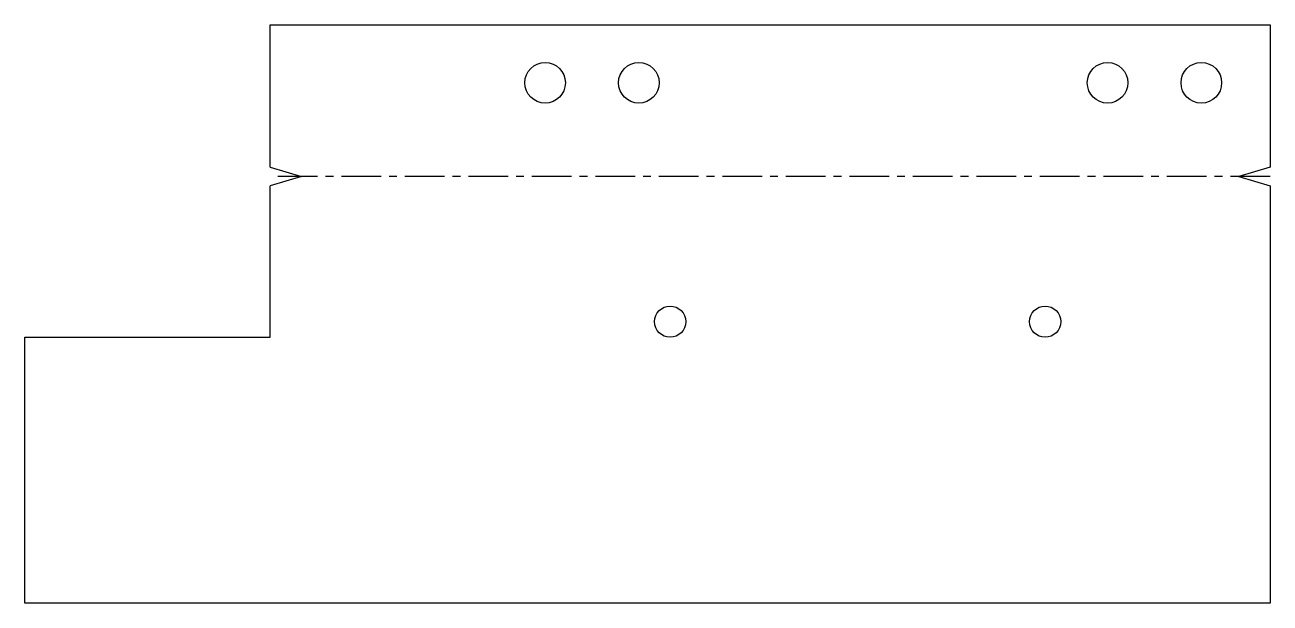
# Model space of a CAD drawing. Extents: x 536 to 935, y -8 to 177.
import ezdxf

# ---------------------------------------------------------------- set-up
doc = ezdxf.new("R2010")
doc.units = 0
doc.linetypes.add('CENTERX2', pattern=[20.32, 12.7, -2.54, 2.54, -2.54])
doc.layers.get('0').update_dxf_attribs({"linetype": 'CONTINUOUS'})

msp = doc.modelspace()

# ---------------------------------------------------------------- linework, layer by layer
at = {"color": 7, "linetype": 'CONTINUOUS'}
for p, q in [((614.86, 177.38), (934.86, 177.38)), ((614.86, 131.93), (614.86, 177.38)), ((934.86, 177.38), (934.86, 131.93)), ((614.86, 77.48), (614.86, 125.93)), ((934.86, 125.93), (934.86, -7.52)), ((536.4, -7.52), (536.4, 77.48)), ((536.4, 77.48), (614.86, 77.48)), ((934.86, -7.52), (536.4, -7.52))]:
    msp.add_line(p, q, dxfattribs=at)
for p, q in [((614.86, 131.93), (624.86, 128.93)), ((934.86, 131.93), (924.86, 128.93)), ((624.86, 128.93), (614.86, 125.93)), ((924.86, 128.93), (934.86, 125.93))]:
    msp.add_line(p, q)
at = {"color": 7, "linetype": 'CENTERX2'}
msp.add_line((934.86, 128.93), (614.86, 128.93), dxfattribs=at)
at = {"color": 7, "linetype": 'CONTINUOUS'}
for centre, radius in [((702.86, 158.88), 6.5), ((732.86, 158.88), 6.5), ((882.86, 158.88), 6.5), ((912.86, 158.88), 6.5), ((742.86, 82.48), 5), ((862.86, 82.48), 5)]:
    msp.add_circle(centre, radius, dxfattribs=at)

doc.saveas('drawing.dxf')
